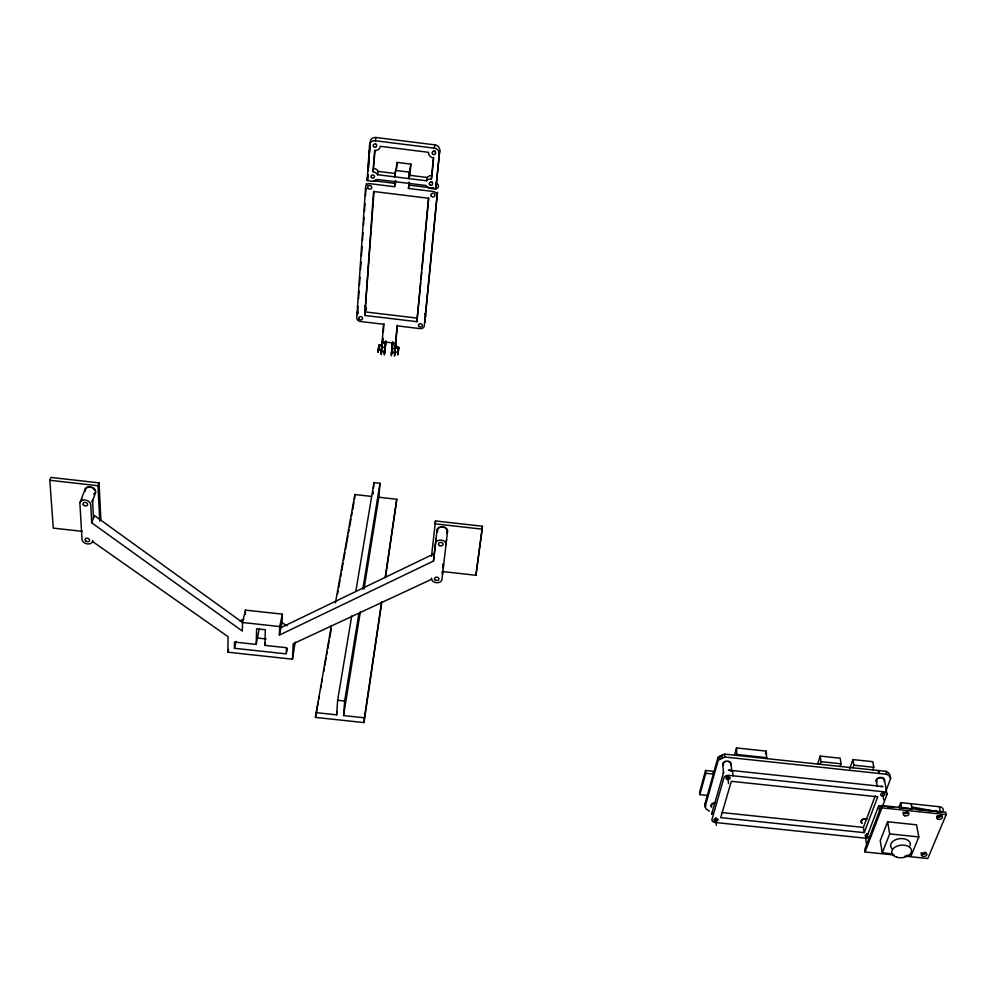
<?xml version="1.0" encoding="UTF-8"?>
<svg xmlns="http://www.w3.org/2000/svg" width="996" height="996" viewBox="0 0 996 996"><rect width="100%" height="100%" fill="white"/><g stroke="black" fill="none" stroke-linecap="round" stroke-linejoin="round"><path stroke-width="1.49" d="M398.35 350.966C399.757 342.736 392.723 348.401 394.578 353.779M295.202 642.109L292.475 659.19L227.86 652.193L228.059 636.693L92.566 541.525A5.453 3.897 17 0 1 86.889 543.804A5.453 3.897 17 0 1 82.033 539.322L79.904 503.578A5.553 4.021 17.8 0 1 85.096 500.029A5.553 4.021 17.8 0 1 90.761 504.798L91.732 522.813L242.339 631.053L242.501 622.5L245.477 610.112L282.366 614.159L282.03 622.674L279.378 635.099L433.484 561.047L434.343 553.652L280.972 627.617M256.184 644.424L256.607 628.787L265.347 629.746L264.849 645.371L286.487 647.724L286.226 653.886L234.409 648.272L234.508 642.071L256.184 644.424L259.097 629.161M245.377 614.383L245.477 610.112M279.378 635.099L279.714 626.559L282.366 614.159M384.481 352.41L384.506 353.331L384.879 351.19M292.475 659.19L293.198 643.777L431.604 579.261A5.254 3.909 6 0 0 436.983 582.735A5.254 3.909 6 0 0 441.975 579.398L447.54 531.291M394.677 353.617L394.677 354.539L394.827 353.879M395.686 346.645L396.184 339.711M368.159 168.361L370.275 141.693A5.441 4.831 19.2 0 1 375.99 137.498L434.854 144.868A5.391 4.843 14.3 0 1 439.746 150.371L435.8 189.091L430.521 188.443A5.341 4.731 13.1 0 1 426.151 185.517L377.185 179.454A5.378 4.719 17.6 0 1 372.417 181.26L367.138 180.6L369.541 144.955A5.453 4.843 19 0 1 375.268 140.76L375.99 137.498M381.866 601.771L364.001 722.586L315.446 717.419L331.332 625.675M358.037 306.407L357.502 314.263A3.909 3.249 13.2 0 1 358.124 312.707M358.548 298.725L359.07 291.044M359.494 284.893L360.004 277.224M360.527 269.543L361.05 261.861M361.461 255.711L362.083 246.498M362.507 240.36L363.03 232.678M363.54 224.996L364.063 217.315M364.486 211.164L364.997 203.495M365.52 195.814L366.042 188.132M368.059 174.561L367.138 180.6M368.52 167.814L369.043 160.132M369.553 152.45L369.964 146.3M378.331 350.019L378.318 350.99L378.617 349.198M378.99 345.886L378.679 348.612M381.368 351.289L381.344 352.958L381.493 352.31M385.788 340.881L385.29 347.392M373.089 171.773L374.583 150.471A5.453 4.843 19 0 0 380.298 146.3L428.504 152.313A5.416 4.843 14.2 0 0 433.409 157.816L431.405 179.006A5.341 4.731 13.1 0 0 426.599 180.799L377.521 174.723A5.378 4.719 17.6 0 0 373.089 171.773L375.094 150.234M364.773 315.446L373.562 191.481L428.492 198.254L416.876 321.671L364.773 315.446L374.06 191.257M315.732 712.601L336.611 714.829L337.644 700.288L351.725 615.964M354.551 499.145L354.887 494.526L371.359 496.394M384.543 351.663L384.332 354.925L385.726 342.512L384.481 351.451L381.306 351.078L382.165 341.665L395.586 343.259L394.69 352.659L391.503 352.285L392.387 342.885L391.988 347.654M384.693 350.779L384.68 351.75L384.892 350.492M381.505 602.393L364.411 717.792L343.57 715.576L344.653 701.035L358.846 613.623M392.275 348.214L392.798 341.703M394.74 352.87L394.503 356.132L394.852 354.265M410.887 164.128L409.418 172.146L395.561 170.428L394.665 176.852L397.143 162.423L410.887 164.128L409.854 176.13M381.717 351.513L381.169 354.551L383.547 324.248L360.44 321.496A3.922 3.249 13.2 0 1 356.78 317.786L365.619 186.825A4.158 3.623 17.3 0 1 369.977 183.687L394.814 186.762L395.288 180.861M382.315 344.205L382.8 338.117L382.427 342.885L385.589 343.259M383.273 332.315L383.958 323.625M395.026 185.654L395.698 180.45M396.657 168.424L397.143 162.423M373.525 488.177L373.986 482.587L380.011 483.272L378.829 497.253L364.038 588.848M384.618 350.779L385.352 342.039L384.83 347.567L381.655 347.193L381.792 346.446M385.178 346.359L385.577 341.454M482.164 529.162L482.413 526.249L435.489 520.945L435.14 523.846L482.164 529.162L475.926 575.277L442.212 571.505M408.958 177.599L409.418 172.146L408.547 178.57L409.157 175.234L427.147 177.475A5.329 4.719 13.2 0 1 431.94 175.682L433.658 157.542M397.429 325.231L395.063 349.347L397.08 325.866L420.125 328.618A3.897 3.249 9.9 0 0 424.296 325.841L437.007 195.639A4.121 3.635 12.5 0 0 433.272 191.506L408.485 188.443L408.995 182.554M408.485 188.443L409.344 182.131M364.001 722.586L364.411 717.792M475.926 575.277L482.413 526.249M378.729 348.04L378.816 346.583L378.567 347.791M384.381 352.572L385.153 347.305L385.091 348.799M391.503 352.285L391.328 355.759L391.988 351.078M391.627 351.6L391.503 354.153L391.752 352.845M392.312 348.588L392.723 343.334L391.864 348.401L395.051 348.774L395.175 348.027M378.829 497.253L396.769 499.282L385.489 577.307M398.188 351.239L397.852 354.912L398.3 351.464M398.139 351.737L398.064 353.007L398.238 351.937M398.412 350.48L398.5 349.235L398.101 351.376M416.876 321.671L420.748 282.715M421.047 279.639L421.769 271.933M422.055 268.858L428.741 198.005M435.8 189.091L439.746 150.371M385.34 347.753L385.041 350.542M378.455 348.04L378.243 350.019L381.443 350.393L382.003 345.986L378.804 345.6L378.144 352.572L378.766 348.5M431.505 556.415L435.489 520.945M433.484 561.047L435.464 543.555A5.341 4.046 6.1 0 1 441.24 540.131A5.341 4.046 6.1 0 1 446.084 544.75M434.057 556.104L437.032 530.109M398.325 351.825L398.437 350.829M92.566 541.525L92.703 540.517M398.251 350.741L398.686 347.305L395.449 347.118M373.002 492.609L372.753 494.203L373.002 491.364M391.938 349.521L391.702 352.26L391.951 350.716M385.153 577.767L396.769 499.282M436.709 179.666L437.232 176.329M431.405 179.006L431.766 176.79M362.83 589.084L380.011 483.272M439.236 153.658A5.416 4.843 14.2 0 0 434.331 148.143L434.854 144.868M343.57 715.576L360.34 611.756M336.611 714.829L337.121 711.779M426.599 180.799L427.147 177.475M355.809 591.437L373.986 482.587M395.773 344.467L395.898 343.72M384.854 348.139L385.489 344.579M335.44 602.804L354.887 494.526M315.446 717.419L318.172 702.155M318.72 699.092L319.268 696.042M320.637 688.41L321.185 685.36M321.733 682.31L322.281 679.26M323.65 671.628L324.198 668.577M324.733 665.515L326.103 657.883M326.651 654.833L327.198 651.782M327.746 648.732L329.116 641.1M329.664 638.05L331.307 628.887M337.594 593.778L338.142 590.728M338.69 587.677L340.059 580.046M340.607 576.995L341.155 573.945M341.703 570.882L343.06 563.25M343.608 560.2L344.977 552.568M345.525 549.518L347.99 535.786M348.538 532.723L349.086 529.673M349.633 526.623L350.99 518.991M351.538 515.94L352.086 512.89M352.634 509.84L354.003 502.208M381.68 347.766L382.003 345.986M357.004 314.524L357.726 311.013M286.512 652.505L287.371 648.346M378.804 345.6L378.966 344.965L382.165 345.338L378.891 345.164M377.521 174.723L378.231 171.399A5.366 4.706 17.7 0 0 373.811 168.461M264.849 645.371L265.459 642.607M367.773 171.125L368.072 169.83M234.409 648.272L236.077 641.362M227.86 652.193L228.545 649.429M705.579 770.481L705.766 773.294L713.31 774.091L713.111 771.278L705.579 770.481L699.69 791.82L699.864 794.634L707.309 795.418M699.864 794.634L705.766 773.294M709.351 811.242L705.89 808.727L704.857 804.158L718.029 757.321L724.565 754.109L886.104 771.34A10.396 6.86 -6.3 0 1 890.088 775.573L890.623 778.598L885.693 791.571M705.043 807.096L718.24 760.247L718.029 757.321M734.538 754.819L736.53 747.959L766.26 751.133L766.671 758.603M736.828 755.416L736.53 747.959M765.426 753.872L766.26 751.133M817.567 764.069L820.256 756.076L840.201 758.205L841.035 763.808L840.114 766.434M820.144 764.306L821.028 761.679L820.256 756.076M849.625 768.875L852.937 759.575L872.832 761.703L873.778 767.306L872.82 769.92M852.887 767.804L853.821 765.177L852.937 759.575M91.732 522.813L94.408 515.53L242.862 622.687M92.429 501.013L95.554 492.622M99.762 521.07L97.982 485.724L99.04 482.873L50.958 477.433L49.8 480.271L53.298 528.117L82.145 531.341M864.229 832.656L877.725 796.812L731.338 781.312L720.718 817.629L864.229 832.656L863.395 827.402L875.223 795.879M884.747 806.312L878.709 805.664L865.81 839.69L866.607 844.708M80.029 502.519L85.046 489.31M904.854 856.124L927.799 858.515L946.2 814.616L945.714 812.275L881.522 805.503L864.715 849.65L865.088 851.978L894.147 855.004M865.088 851.978L881.921 807.831L881.522 805.503M882.693 805.851L886.851 794.945A4.196 2.739 -6.2 0 0 883.838 791.783L728.86 775.349A4.171 2.801 -2.7 0 0 723.968 777.689L711.953 819.447A4.071 2.677 -2.1 0 0 715.19 822.497L866.221 838.283A4.096 2.627 -5.5 0 0 867.267 838.296M906.547 855.352L911.103 855.825L918.822 836.939L916.519 824.813L887.585 821.762L880.252 840.699L882.269 852.825L892.889 853.921M899.438 807.918A5.366 3.474 -6.6 0 1 899.425 806.113L900.77 802.652L939.303 806.71A5.378 3.461 -7.2 0 1 943.038 810.719M882.269 852.825L889.677 833.889L887.585 821.762M718.24 760.247L724.789 757.022L886.627 774.278A10.421 6.86 -6.3 0 1 890.611 778.511L890.623 778.598M239.625 620.906L243.871 619.226M887.772 806.623L893.798 807.258M916.606 809.536L932.966 811.254M935.941 811.566L940.398 812.039A5.403 3.461 -7.2 0 1 941.693 812.3M887.361 806.872L890.412 807.183M881.921 807.831L946.2 814.616M721.677 812.537L863.395 827.402M889.677 833.889L918.822 836.939M337.644 700.288L344.653 701.035M821.028 761.679L841.035 763.808M853.821 765.177L873.778 767.306M737.09 754.507L766.957 757.695M242.501 622.5L279.714 626.559M257.055 637.975L266.119 638.959M49.8 480.271L97.982 485.724M380.074 345.463L382.203 345.724M396.595 347.43L398.711 347.679M395.362 347.567L398.549 347.94M396.57 347.89L398.686 348.139M396.57 347.978L398.686 348.226M394.814 351.986L398.002 352.36M365.47 311.935L417.411 318.147M378.231 171.399L395.312 173.528M373.612 180.749L395.462 183.451M409.082 185.131L433.783 188.194A4.109 3.623 12.6 0 0 432.725 188.182M375.268 140.76L434.331 148.143M911.751 806.984L940.398 812.039L939.303 806.71M282.03 622.674L287.01 625.824M704.857 804.158L705.703 805.789M911.141 803.747L912.149 809.063L901.754 807.98L900.77 802.652M899.425 806.113L899.911 808.777M886.104 771.34L886.627 774.278M884.473 779.893L886.988 794.223M882.431 792.393L883.751 800.025M878.908 773.419L878.41 770.481L878.808 773.444M876.194 780.478L877.215 786.541M878.709 805.664L879.555 810.682M866.869 833.552L867.354 836.603M732.521 770.568L732.956 775.784M731.052 763.558L731.662 771.103M727.889 776.009L728.487 783.591M724.565 754.109L724.789 757.022M722.797 764.156L723.494 773.207A4.158 2.801 -2.7 0 1 723.569 772.473L711.592 814.218A4.059 2.677 -2.2 0 1 712.514 812.948M722.013 754.781L722.237 757.707M719.784 755.877L719.996 758.803M715.8 817.741L716.336 825.348M431.529 578.24L431.604 579.261M93.512 517.945L92.553 499.955A5.54 4.021 17.9 0 1 91.943 501.947M99.04 482.873L100.87 519.738M437.505 532.188A5.291 4.034 6.2 0 1 439.261 527.245A5.291 4.034 6.2 0 1 446.021 528.005A5.291 4.034 6.2 0 1 446.594 533.209M446.619 539.832A5.316 4.046 6.2 0 1 445.673 541.749M436.522 540.728A5.316 4.046 6.2 0 1 436.036 538.637M85.17 491.451A5.503 4.009 18 0 1 87.822 486.957A5.503 4.009 18 0 1 94.583 489.086A5.503 4.009 18 0 1 94.259 494.315M81.983 499.83A5.54 4.021 17.9 0 1 81.747 498.747M442.983 563.823A5.204 3.897 6.1 0 1 442.523 567.695M442.037 572.414A5.229 3.909 6 0 1 442.51 574.431M876.779 781.81A4.158 2.739 -6.3 0 1 877.625 778.262A4.158 2.739 -6.3 0 1 882.954 777.888A4.158 2.739 -6.3 0 1 883.938 781.3M880.775 786.691A4.183 2.739 -6.3 0 1 882.929 786.541L728.437 770.132A4.158 2.801 -2.7 0 1 731.089 771.253M868.251 836.752A2.042 1.307 -5.5 0 1 865.163 835.818A2.042 1.307 -5.5 0 1 868.188 834.474M862.113 823.368A4.059 2.615 -5.6 0 1 861.665 819.945A4.059 2.615 -5.6 0 1 866.881 818.911M711.605 807.146A4.034 2.677 -2.2 0 1 711.58 804.17A4.034 2.677 -2.2 0 1 715.701 802.925M723.494 765.501A4.133 2.801 -2.8 0 1 724.055 761.915A4.133 2.801 -2.8 0 1 729.358 761.529A4.133 2.801 -2.8 0 1 730.628 764.99M925.035 851.991A1.718 1.083 -6.4 0 1 924.201 853.597A1.718 1.083 -6.4 0 1 921.885 853.024M940.66 815.089A1.768 1.133 -7.2 0 1 939.614 816.508A1.768 1.133 -7.2 0 1 937.435 816.172M907.095 811.304A1.755 1.133 -6.5 0 1 906.036 813.047A1.755 1.133 -6.5 0 1 903.82 812.101M424.819 313.765A3.86 3.237 10 0 1 425.043 317.724M424.769 321.459A3.884 3.249 9.9 0 1 424.819 322.306L437.518 192.315A4.109 3.623 12.6 0 1 436.796 194.058M364.723 306.046A3.884 3.237 13.3 0 1 365.159 311.238M366.777 185.405A4.146 3.623 17.4 0 1 366.354 183.525M435.526 150.969A1.768 1.581 14.3 0 1 433.397 150.956M375.99 143.947A1.78 1.581 19.2 0 1 375.529 143.947M432.227 181.832A1.743 1.544 13.2 0 1 430.907 181.82M375.554 179.716A4.121 3.611 17.6 0 1 375.081 180.537M368.047 179.666A4.121 3.611 17.6 0 1 367.823 176.865M435.725 182.691A4.084 3.611 12.8 0 1 437.68 188.281M442.834 564.856A4.644 3.486 6.1 0 1 442.622 566.649M445 527.855A4.719 3.598 6.2 0 1 446.706 532.138M437.642 531.117A4.719 3.598 6.2 0 1 439.261 527.793M440.294 527.332A4.719 3.598 6.2 0 1 443.905 527.37M94.558 493.281A4.918 3.573 18 0 1 93.836 493.954M85.619 489.484A4.918 3.573 18 0 1 86.764 487.978M87.723 487.492A4.918 3.573 18 0 1 91.358 487.542M92.528 488.04A4.918 3.573 18 0 1 94.894 490.542M908.203 812.437A2.888 1.868 -6.5 0 1 905.339 813.558A2.888 1.868 -6.5 0 1 902.924 812.35M941.967 815.002A2.888 1.855 -7.2 0 1 939.813 816.944A2.888 1.855 -7.2 0 1 936.576 816.297M926.106 853.074A2.826 1.78 -6.5 0 1 923.292 854.132A2.826 1.78 -6.5 0 1 920.939 852.987M891.955 848.629A9.91 6.287 -6.1 0 1 899.127 838.732A9.91 6.287 -6.1 0 1 909.995 845.915M723.557 764.729A3.561 2.415 -2.8 0 1 723.718 762.874M724.229 762.338A3.561 2.415 -2.8 0 1 725.76 761.604M728.487 761.641A3.561 2.415 -2.8 0 1 730.479 763.596M861.926 822.659A3.498 2.266 -5.6 0 1 861.565 822.136M861.528 820.965A3.498 2.266 -5.6 0 1 863.121 819.484M863.955 819.198A3.498 2.266 -5.6 0 1 866.607 819.247M876.891 781.038A3.586 2.365 -6.3 0 1 876.866 779.818M877.215 779.221A3.586 2.365 -6.3 0 1 877.775 778.685M878.509 778.262A3.586 2.365 -6.3 0 1 883.776 779.32M711.654 806.399A3.486 2.303 -2.2 0 1 711.53 805.216M712.314 804.121A3.486 2.303 -2.2 0 1 713.796 803.411M378.754 494.564L379.177 491.314L378.754 494.564M439.46 545.522A2.291 1.731 6.1 0 0 443.058 544.414A2.291 1.731 6.1 0 0 439.821 542.534A2.291 1.731 6.1 0 0 439.46 545.522M83.365 504.848A2.378 1.718 17.8 0 0 87.399 505.308A2.378 1.718 17.8 0 0 85.233 502.407A2.378 1.718 17.8 0 0 83.365 504.848M85.818 540.953A2.341 1.668 17 0 0 89.59 540.604A2.341 1.668 17 0 0 86.677 538.189A2.341 1.668 17 0 0 85.818 540.953M435.464 580.133A2.253 1.681 6 0 0 438.987 579.062A2.253 1.681 6 0 0 435.8 577.244A2.253 1.681 6 0 0 435.464 580.133M881.771 795.779A2.092 1.37 -6.2 0 0 884.896 794.372A2.092 1.37 -6.2 0 0 881.734 793.401A2.092 1.37 -6.2 0 0 881.771 795.779M714.618 820.903A2.042 1.332 -2.1 0 0 717.954 820.069A2.042 1.332 -2.1 0 0 715.29 818.612A2.042 1.332 -2.1 0 0 714.618 820.903M726.682 779.208A2.092 1.394 -2.7 0 0 730.105 778.337A2.092 1.394 -2.7 0 0 727.379 776.805A2.092 1.394 -2.7 0 0 726.682 779.208M418.955 326.352A1.942 1.631 9.9 0 0 422.254 326.016A1.942 1.631 9.9 0 0 420.088 323.75A1.942 1.631 9.9 0 0 418.955 326.352M359.207 319.23A1.955 1.631 13.2 0 0 362.507 318.894A1.955 1.631 13.2 0 0 360.266 316.616A1.955 1.631 13.2 0 0 359.207 319.23M373.6 146.586A1.78 1.581 19 0 0 376.588 146.25A1.78 1.581 19 0 0 374.571 144.034A1.78 1.581 19 0 0 373.6 146.586M432.525 153.944A1.768 1.581 14.2 0 0 435.526 153.608A1.768 1.581 14.2 0 0 433.559 151.404A1.768 1.581 14.2 0 0 432.525 153.944M431.355 196.237A2.067 1.818 12.5 0 0 434.854 195.851A2.067 1.818 12.5 0 0 432.563 193.324A2.067 1.818 12.5 0 0 431.355 196.237M368.184 188.443A2.079 1.818 17.3 0 0 371.67 188.045A2.079 1.818 17.3 0 0 369.317 185.505A2.079 1.818 17.3 0 0 368.184 188.443M371.446 177.462A1.755 1.544 17.6 0 0 374.396 177.139A1.755 1.544 17.6 0 0 372.404 174.972A1.755 1.544 17.6 0 0 371.446 177.462M429.637 184.671A1.743 1.544 13.1 0 0 432.588 184.335A1.743 1.544 13.1 0 0 430.658 182.193A1.743 1.544 13.1 0 0 429.637 184.671M904.692 815.724A2.888 1.868 -6.5 0 0 909.012 813.807A2.888 1.868 -6.5 0 0 904.679 812.475A2.888 1.868 -6.5 0 0 904.692 815.724M938.095 819.235A2.901 1.855 -7.2 0 0 942.453 817.33A2.901 1.855 -7.2 0 0 938.145 816.01A2.901 1.855 -7.2 0 0 938.095 819.235M922.694 856.311A2.826 1.78 -6.4 0 0 926.927 854.493A2.826 1.78 -6.4 0 0 922.707 853.211A2.826 1.78 -6.4 0 0 922.694 856.311M896.674 857.195A9.948 6.287 -6 0 0 911.527 850.783A9.948 6.287 -6 0 0 896.649 846.276A9.948 6.287 -6 0 0 896.674 857.195"/></g></svg>
